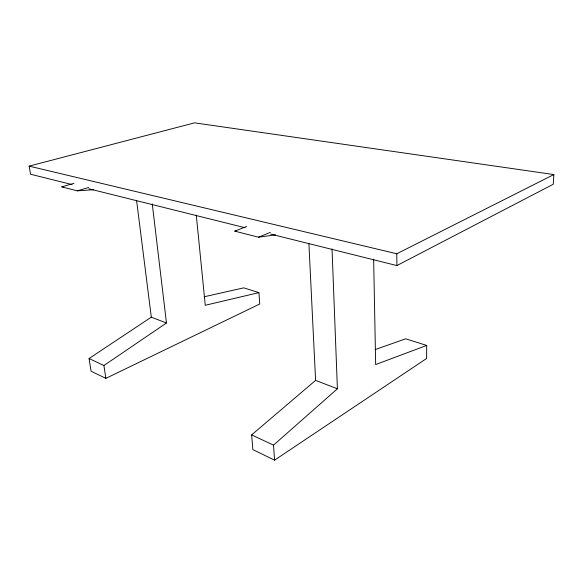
<?xml version="1.0" encoding="UTF-8"?>
<svg xmlns="http://www.w3.org/2000/svg" width="583" height="583" viewBox="0 0 583 583"><rect width="100%" height="100%" fill="white"/><g stroke="black" fill="none" stroke-linecap="round" stroke-linejoin="round"><path stroke-width="0.87" d="M375.212 349.581L405.659 338.803L426.698 345.428L426.618 358.465L274.578 460.155L252.862 449.624L251.637 434.889L315.592 380.393L308.895 243.556M72.037 184.578L30.549 174.237L29.15 166.126L194.562 122.845L553.85 174.557L553.245 184.264L396.885 265.571L270.65 234.096M274.578 460.155L273.5 445.157L337.404 388.788L332.033 248.919M166.468 323.004L151.31 317.167L89.061 358.53L103.905 365.505L166.468 323.004L152.272 203.963M29.15 166.126L396.783 253.765L553.85 174.557M89.061 358.53L91.079 371.189L105.866 378.36L259.763 303.991L258.925 292.63L243.73 287.849L204.116 296.791M246.616 226.503L234.767 231.138L258.509 237.208L270.301 232.398M426.698 345.428L375.663 364.572L373.645 259.18M73.939 183.346L61.74 186.866L77.284 190.845L88.587 187.493M258.925 292.63L205.274 305.273L196.282 215.156M258.509 237.208L275.562 234.84M234.767 231.138L236.574 230.904M77.284 190.845L93.469 189.752M61.74 186.866L63.554 186.749M88.805 188.761L245.049 227.72M315.592 380.393L337.404 388.788M251.637 434.889L273.5 445.157M103.905 365.505L105.866 378.36M136.568 200.304L151.31 317.167M396.783 253.765L396.885 265.571"/></g></svg>
